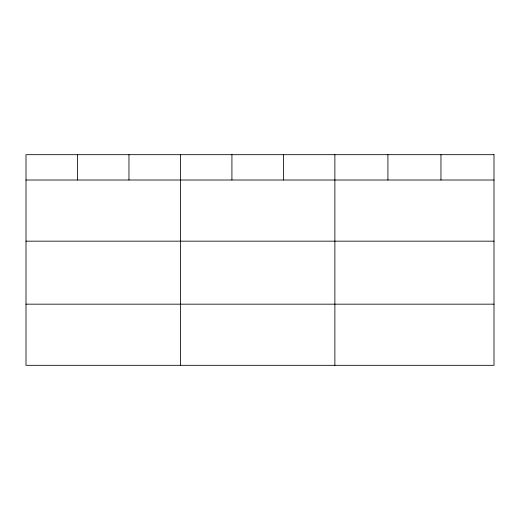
<?xml version="1.0" encoding="UTF-8"?>
<svg xmlns="http://www.w3.org/2000/svg" width="520" height="520" viewBox="0 0 520 520"><rect width="100%" height="100%" fill="white"/><g stroke="black" fill="none" stroke-linecap="round" stroke-linejoin="round"><path stroke-width="0.78" d="M26 180.011L494 180.011M26 241.163L494 241.163M26 304.168L494 304.168M440.96 154.68L440.96 180.011M387.92 154.68L387.92 180.011M334.88 154.68L334.88 365.32M283.4 154.68L283.4 180.011M231.92 154.68L231.92 180.011M180.44 154.68L180.44 365.32M128.96 154.68L128.96 180.011M77.48 154.68L77.48 180.011M494 154.68L26 154.68L26 365.32L494 365.32L494 154.68"/></g></svg>
